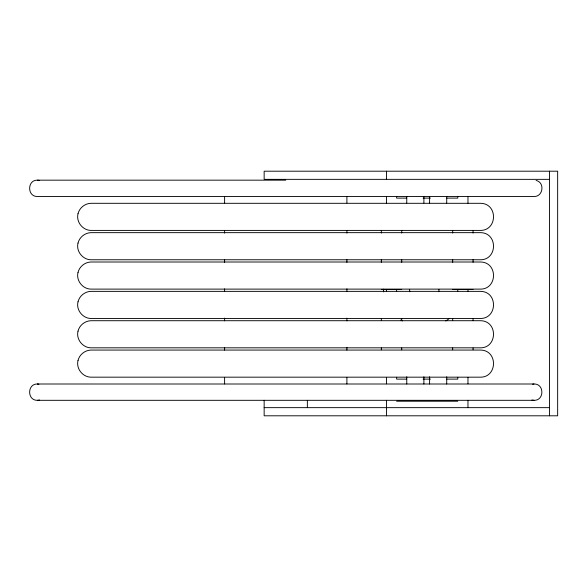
<?xml version="1.0" encoding="UTF-8"?>
<svg xmlns="http://www.w3.org/2000/svg" width="587" height="587" viewBox="0 0 587 587"><rect width="100%" height="100%" fill="white"/><g stroke="black" fill="none" stroke-linecap="round" stroke-linejoin="round"><path stroke-width="0.88" d="M285.752 180.165L37.502 180.165C27.031 179.769 27.031 196.872 37.502 196.476L534.009 196.476C543.18 196.887 545.088 182.425 536.114 180.444M37.502 384.001C27.031 383.604 27.031 400.708 37.502 400.312L534.009 400.312C544.479 400.708 544.479 383.604 534.009 384.001L37.502 384.001L38.911 384.192M37.502 400.312L39.615 400.033M532.6 384.192L534.009 384.001M549.498 179.351L264.15 179.351L264.15 171.199L557.65 171.199L557.65 415.801L264.15 415.801L264.15 400.312M406.674 198.105L396.636 198.105L396.636 196.344M423.095 198.105L430.396 198.105M446.824 198.105L457.779 198.105L457.779 196.344M381.345 289.42L401.728 289.42M452.68 289.42L473.063 289.42M406.674 379.114L396.636 379.114L396.636 377.28M423.095 379.114L430.396 379.114M446.824 379.114L457.779 379.114L457.779 377.28M396.636 401.222L457.779 401.222M264.15 407.649L549.498 407.649M37.502 180.165L39.615 180.444M531.895 400.033L534.009 400.312M549.498 171.199L549.498 415.801M473.063 230.353L473.063 233.068M473.063 259.608L473.063 262.316M473.063 318.675L473.063 320.48M473.063 347.93L473.063 349.735M467.971 196.77L467.971 203.19M467.971 289.376L467.971 291.211M467.971 377.39L467.971 383.81M467.971 400.312L467.971 407.649M457.779 289.376L457.779 291.211M452.68 230.353L452.68 233.068M452.68 259.608L452.68 262.316M452.68 318.675L452.68 320.48M452.68 347.93L452.68 349.735M446.722 196.491L446.722 202.999M446.722 376.795L446.722 384.001M429.596 196.491L429.596 202.999M429.596 376.795L429.596 384.001M423.895 196.491L423.895 202.999M423.895 376.795L423.895 384.001M406.769 196.491L406.769 202.999M406.769 376.795L406.769 384.001M401.728 230.353L401.728 233.068M401.728 259.608L401.728 262.316M401.728 318.675L401.728 320.48M401.728 347.93L401.728 349.735M396.636 289.376L396.636 291.211M386.444 171.199L386.444 179.351M386.444 196.77L386.444 203.19M386.444 289.376L386.444 291.211M386.444 377.39L386.444 383.81M386.444 400.312L386.444 415.801M381.345 230.353L381.345 233.068M381.345 259.608L381.345 262.316M381.345 318.675L381.345 320.48M381.345 347.93L381.345 349.735M346.902 196.55L346.902 202.948M346.902 230.368L346.902 233.112M346.902 259.615L346.902 262.36M346.902 288.87L346.902 291.607M346.902 318.117L346.902 320.862M346.902 347.365L346.902 350.109M346.902 377.529L346.902 383.927M307.361 400.319L307.361 407.649M224.608 196.55L224.608 202.948M224.608 230.368L224.608 233.112M224.608 259.615L224.608 262.36M224.608 288.87L224.608 291.607M224.608 318.117L224.608 320.862M224.608 347.365L224.608 350.109M224.608 377.529L224.608 383.927M409.785 291.724A14.675 14.675 0 0 1 409.601 289.42M438.959 289.42A14.675 14.675 0 0 1 438.775 291.724M449.495 318.337A40.767 40.767 0 0 1 445.797 320.957M402.388 320.957A40.767 40.767 0 0 1 400.87 319.952M383.693 291.915A40.767 40.767 0 0 1 383.414 289.171M78.02 213.719C75.862 222.069 83.068 230.823 91.653 230.412L479.858 230.412C497.512 231.117 498.304 203.608 480.628 203.307L90.875 203.307C84.873 203.506 79.45 207.886 78.02 213.719M78.02 243.077C75.862 251.419 83.068 260.173 91.653 259.762L479.858 259.762C497.512 260.467 498.304 232.958 480.628 232.657L90.875 232.657C84.873 232.863 79.45 237.236 78.02 243.077M78.02 272.427C75.862 280.769 83.068 289.523 91.653 289.112L479.858 289.112C497.512 289.817 498.304 262.308 480.628 262.007L90.875 262.007C84.873 262.213 79.45 266.586 78.02 272.427M78.02 301.777C75.862 310.127 83.068 318.88 91.653 318.47L479.858 318.47C497.512 319.174 498.304 291.666 480.628 291.365L90.875 291.365C84.873 291.563 79.45 295.943 78.02 301.777M78.02 331.134C75.862 339.477 83.068 348.23 91.653 347.82L479.858 347.82C497.512 348.524 498.304 321.016 480.628 320.715L90.875 320.715C84.873 320.92 79.45 325.293 78.02 331.134M78.02 360.484C75.862 368.827 83.068 377.58 91.653 377.17L479.858 377.17C497.512 377.874 498.304 350.366 480.628 350.065L90.875 350.065C84.873 350.27 79.45 354.643 78.02 360.484"/></g></svg>
